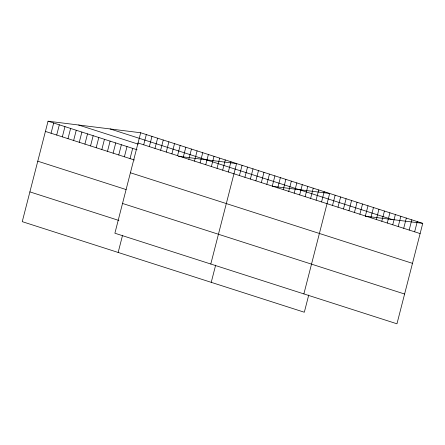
<?xml version="1.0" encoding="UTF-8"?>
<svg xmlns="http://www.w3.org/2000/svg" width="445" height="445" viewBox="0 0 445 445"><rect width="100%" height="100%" fill="white"/><g stroke="black" fill="none" stroke-linecap="round" stroke-linejoin="round"><path stroke-width="0.67" d="M140.681 132.766L114.888 233.225L396.957 323.804L422.75 223.345L140.681 132.766L48.043 121.196L22.25 221.655L304.319 312.234L308.735 295.029M51.058 133.239L53.684 123.009M56.699 135.052L59.324 124.823M62.339 136.86L64.97 126.63M67.985 138.673L70.61 128.444M73.625 140.487L76.251 130.257M79.266 142.294L81.891 132.065M84.906 144.108L87.532 133.878M90.546 145.921L93.172 135.692M96.187 147.729L98.818 137.499M101.833 149.542L104.458 139.313M107.473 151.356L110.099 141.126M113.113 153.163L115.739 142.934M118.754 154.977L121.379 144.747M124.394 156.79L127.025 146.561M130.04 158.598L132.666 148.369M143.696 144.809L146.322 134.579M118.153 252.454L122.57 235.249M149.336 146.622L151.962 136.393M154.977 148.43L157.608 138.2M160.623 150.243L163.248 140.014M166.263 152.056L168.889 141.827M171.904 153.864L174.529 143.635M177.544 155.678L180.169 145.448M183.184 157.491L185.815 147.262M188.825 159.299L191.456 149.069M194.471 161.112L197.096 150.883M200.111 162.926L202.736 152.696M205.751 164.733L208.377 154.504M211.392 166.547L214.017 156.317M217.032 168.36L219.663 158.131M222.678 170.168L225.304 159.939M228.318 171.981L230.944 161.752M210.791 264.024L236.584 163.565L178.456 156.301M211.236 282.341L215.653 265.137M239.432 175.553L242.058 165.323M244.911 177.31L247.537 167.081M250.385 179.068L253.01 168.839M255.858 180.826L258.489 170.596M261.337 182.584L263.963 172.354M266.811 184.341L269.436 174.112M272.284 186.099L274.915 175.87M277.763 187.857L280.389 177.627M283.237 189.62L285.862 179.385M288.71 191.378L291.341 181.143M294.19 193.136L296.815 182.906M299.663 194.893L302.289 184.664M305.136 196.651L307.768 186.422M310.616 198.409L313.241 188.179M316.089 200.167L318.715 189.937M321.568 201.924L324.194 191.695M303.874 293.911L329.667 193.453L272.852 186.355M332.515 205.44L335.141 195.21M337.994 207.198L340.62 196.968M343.468 208.961L346.093 198.726M348.941 210.719L351.567 200.484M354.42 212.476L357.046 202.247M359.894 214.234L362.519 204.005M365.367 215.992L367.998 205.762M370.846 217.75L373.472 207.52M376.32 219.507L378.945 209.278M381.793 221.265L384.424 211.036M387.272 223.023L389.898 212.793M392.746 224.781L395.371 214.551M398.219 226.538L400.85 216.309M403.698 228.296L406.324 218.067M409.172 230.059L411.797 219.824M414.645 231.817L417.276 221.582M365.278 216.164L422.75 223.345M110.11 128.95L392.178 219.524M138.056 142.995L420.125 233.575M78.615 125.017L138.161 144.136M48.043 121.196L137.054 149.781M45.418 131.425L134.423 160.011M130.407 172.771L412.476 263.351M37.769 161.201L126.152 189.581M122.531 203.454L404.6 294.028M29.893 191.884L118.904 220.464"/></g></svg>
